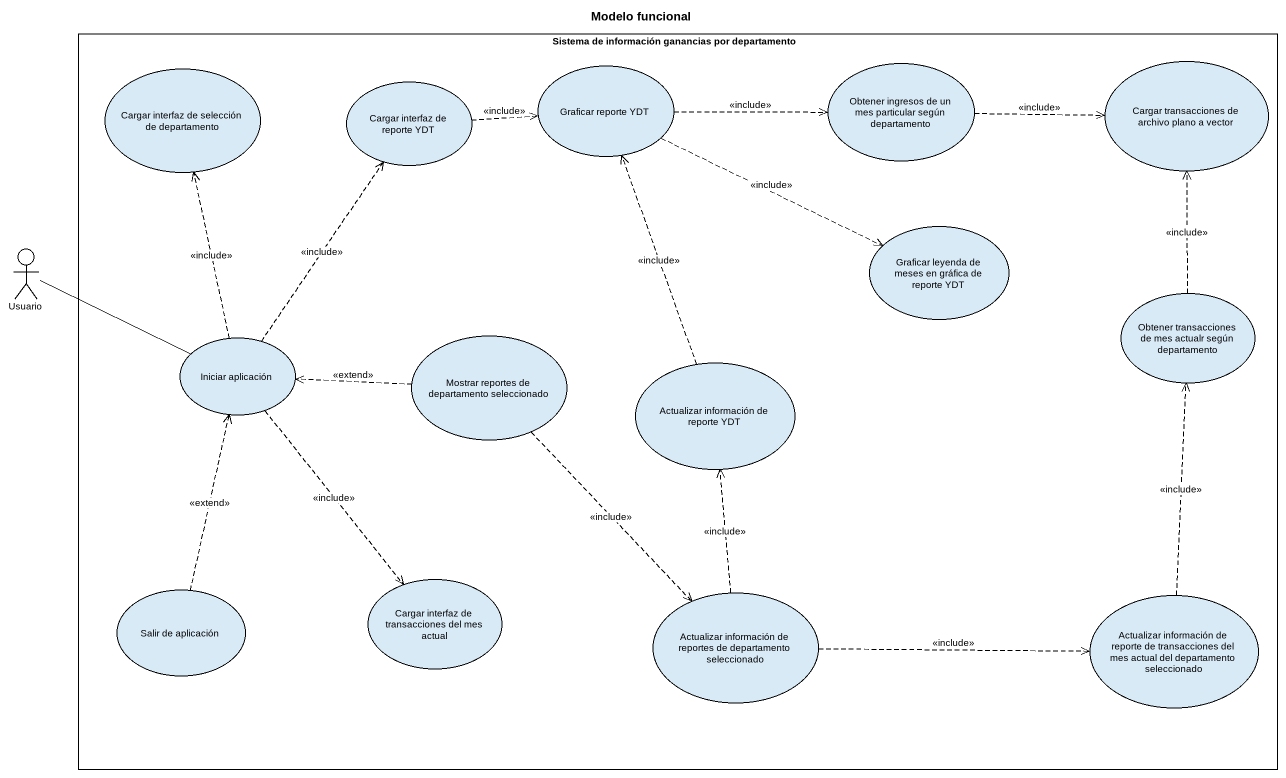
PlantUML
@startuml
title Modelo funcional
rectangle "Sistema de información ganancias por departamento" as Sistema_de_información {
  usecase "Cargar interfaz de selección de departamento" as Cargar_interfaz_de
  usecase "Graficar reporte YDT" as Graficar_reporte_YDT
  usecase "Obtener ingresos de un mes particular según departamento" as Obtener_ingresos_de_un_mes
  usecase "Cargar transacciones de archivo plano a vector" as Cargar_transacciones_de
  usecase "Cargar interfaz de reporte YDT" as Cargar_interfaz_de_reporte
  usecase "Graficar leyenda de meses en gráfica de reporte YDT" as Graficar_leyenda_de_meses
  usecase "Obtener transacciones de mes actualr según departamento" as Obtener_transacciones_de
  usecase "Iniciar aplicación" as Iniciar_aplicación
  usecase "Mostrar reportes de departamento seleccionado" as Mostrar_reportes_de
  usecase "Actualizar información de reporte YDT" as Actualizar_información_de
  usecase "Salir de aplicación" as Salir_de_aplicación
  usecase "Cargar interfaz de transacciones del mes actual" as Cargar_interfaz_de_2
  usecase "Actualizar información de reportes de departamento seleccionado" as Actualizar_información_de_2
  usecase "Actualizar información de reporte de transacciones del mes actual del departamento seleccionado" as Actualizar_información_de_3
}
actor Usuario
Graficar_reporte_YDT .right.> Obtener_ingresos_de_un_mes : <<include>>
Graficar_reporte_YDT .right.> Graficar_leyenda_de_meses : <<include>>
Obtener_ingresos_de_un_mes .right.> Cargar_transacciones_de : <<include>>
Cargar_interfaz_de_reporte .right.> Graficar_reporte_YDT : <<include>>
Usuario -right- Iniciar_aplicación
Obtener_transacciones_de .up.> Cargar_transacciones_de : <<include>>
Iniciar_aplicación .up.> Cargar_interfaz_de : <<include>>
Iniciar_aplicación .up.> Cargar_interfaz_de_reporte : <<include>>
Iniciar_aplicación ..> Cargar_interfaz_de_2 : <<include>>
Mostrar_reportes_de .left.> Iniciar_aplicación : <<extend>>
Mostrar_reportes_de ..> Actualizar_información_de_2 : <<include>>
Actualizar_información_de .up.> Graficar_reporte_YDT : <<include>>
Salir_de_aplicación .up.> Iniciar_aplicación : <<extend>>
Actualizar_información_de_2 .up.> Actualizar_información_de : <<include>>
Actualizar_información_de_2 .right.> Actualizar_información_de_3 : <<include>>
Actualizar_información_de_3 .up.> Obtener_transacciones_de : <<include>>
@enduml
